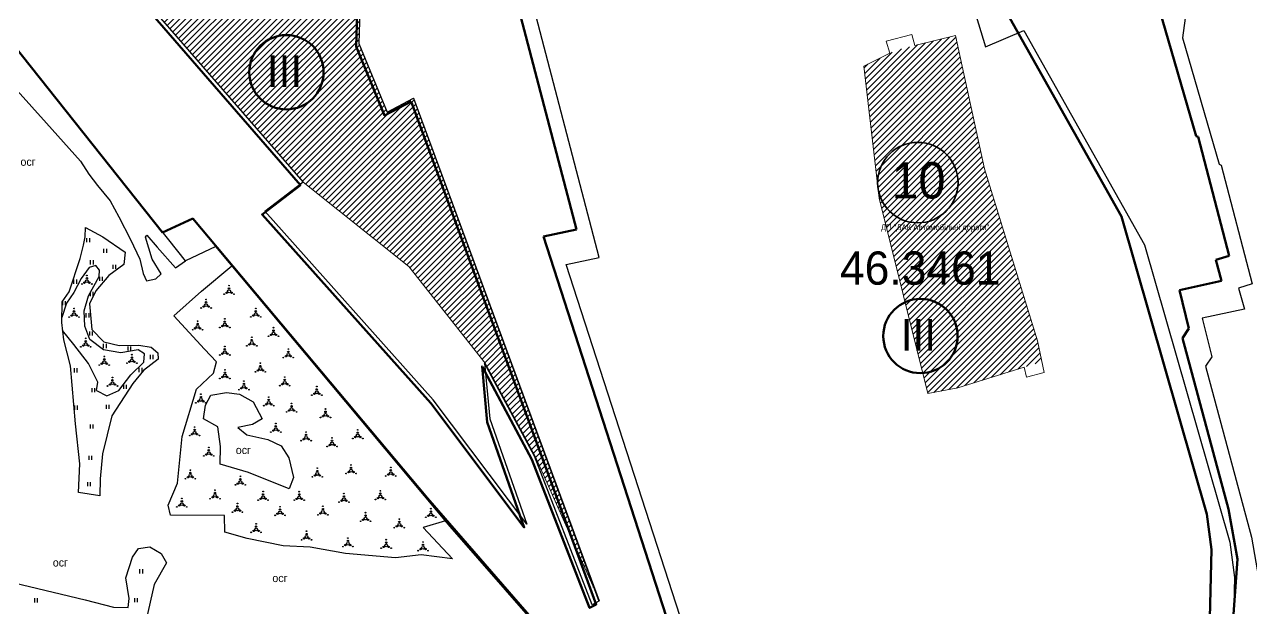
# Model space of a CAD drawing. Header units: millimetres. Extents: x 1378883 to 1389513, y 5662980 to 5673292.
# Drawn here: x 1382287 to 1383360, y 5670443 to 5670954 of the extents above; entities that cross this region are included whole.
import ezdxf
from ezdxf.enums import TextEntityAlignment as Align

# ---------------------------------------------------------------- set-up
doc = ezdxf.new("R2010")
doc.units = ezdxf.units.MM
doc.layers.add('_5Інше', color=252, linetype='Continuous', lineweight=25)
for name, color, linetype in [('N-raion', 1, 'Continuous'), ('zona', 3, 'Continuous'), ('вулиці', 7, 'Continuous'), ('ВулНазва', 7, 'Continuous'), ('КартаСкан', 252, 'Continuous'), ('район', 6, 'Continuous')]:
    doc.layers.add(name, color=color, linetype=linetype)
picture_1 = doc.add_image_def('image1.tif', size_in_pixel=(29607, 29619))
pattern_1 = [(45, (2.4066, 2.8008), (-2.6516504294, 2.6516504294), [])]

# ---------------------------------------------------------------- blocks, each defined once
blk = doc.blocks.new('ЛвЗд')
at = {"layer": '_5Інше', "color": 204, "linetype": 'Continuous'}
for points in [[(46109.104, 29050.417), (46209.178, 28714.395)], [(45611.424, 28599.763), (45377.783, 28872.141)], [(45870.241, 28532.02), (45787.274, 28857.509)], [(45665.464, 28846.785), (45660.884, 28720.675)], [(45508.069, 28531.465), (45312.736, 28780.179)], [(46383.96, 28738.523), (46381.621, 28721.157)], [(46209.178, 28714.395), (46242.84, 28728.604)], [(46242.84, 28728.604), (46347.136, 28540.541)], [(45660.884, 28720.675), (45685.238, 28660.255)], [(46381.621, 28721.157), (46412.887, 28610.476)], [(45685.238, 28660.255), (45708.504, 28672.408)], [(45708.504, 28672.408), (45868.103, 28231.566)], [(46412.887, 28610.476), (46414.803, 28609.783)], [(46414.803, 28609.783), (46441.206, 28505.677)], [(45577.712, 28574.268), (45611.424, 28599.763)], [(45724.25, 28408.421), (45577.712, 28574.268)], [(45534.699, 28543.638), (45508.069, 28531.465)], [(45738.481, 28297.739), (45534.699, 28543.638)], [(45841.304, 28526.063), (45870.241, 28532.02)], [(46347.136, 28540.541), (46420.436, 28279.844)], [(45968.277, 28125.852), (45841.304, 28526.063)], [(46441.206, 28505.677), (46429.405, 28502.023)], [(46429.405, 28502.023), (46434.361, 28483.708)], [(46434.361, 28483.708), (46397.397, 28475.858)], [(46397.397, 28475.858), (46405.606, 28442.188)], [(45812.474, 28358.651), (45769.354, 28440.2)], [(45769.354, 28440.2), (45773.564, 28391.515)], [(46405.606, 28442.188), (46399.952, 28433.939)], [(46399.952, 28433.939), (46439.312, 28284.151)], [(45805.483, 28299.255), (45724.25, 28408.421)], [(45773.564, 28391.515), (45805.483, 28299.255)], [(45862.094, 28228.453), (45812.474, 28358.651)], [(45882.635, 28130.472), (45738.481, 28297.739)], [(46420.436, 28279.844), (46424.243, 28248.984)], [(46439.312, 28284.151), (46446.822, 28240.345)], [(46424.243, 28248.984), (46422.382, 28189.147)], [(45868.103, 28231.566), (45862.094, 28228.453)]]:
    blk.add_lwpolyline(points, dxfattribs=at)

msp = doc.modelspace()

# ---------------------------------------------------------------- hatches: boundary and pattern name
at = {"layer": 'вулиці', "lineweight": -2}
h = msp.add_hatch(dxfattribs=at)
h.set_pattern_fill('ANSI31', color=12, scale=30, style=0)
h.set_pattern_definition(pattern_1)
h.paths.add_polyline_path([(1382583, 5671063.2), (1382599, 5671060.7), (1382601.1, 5671075), (1382601.1, 5671075.1), (1382584.9, 5671079.8), (1382600.6, 5671173.5), (1382543, 5671135.4), (1382522.5, 5671121.9), (1382468.9, 5671100.3), (1382355.8, 5671078.4), (1382295.5, 5671086.5), (1382425.3, 5670937), (1382530.7, 5670815.8), (1382623, 5670741.8), (1382689.7, 5670657.4), (1382733.4, 5670576.1), (1382785.6, 5670459), (1382627.1, 5670889), (1382603.9, 5670876.7), (1382579.2, 5670937)])
h.paths.add_polyline_path([(1382433.5, 5671011.3), (1382533.3, 5671011.3), (1382533.3, 5671018.9), (1382433.5, 5671018.9)], flags=24)
h = msp.add_hatch(dxfattribs=at)
h.set_pattern_fill('ANSI31', color=12, scale=30, style=0)
h.set_pattern_definition(pattern_1)
h.paths.add_polyline_path([(1383034.6, 5670801.7), (1383077.2, 5670630.7), (1383103.4, 5670635.8), (1383176.9, 5670658.7), (1383173, 5670676.8), (1383126.5, 5670827.3), (1383101.2, 5670943.8), (1383049.2, 5670931.1), (1383021.2, 5670917.1)])
h.paths.add_polyline_path([(1383014.5, 5670771.2), (1383152.4, 5670771.2), (1383152.4, 5670779.9), (1383014.5, 5670779.9)], flags=9)

# ---------------------------------------------------------------- linework, layer by layer
at = {"layer": 'N-raion', "color": 1, "lineweight": 35}
msp.add_circle((1383068.3, 5670815.3), 35.2, dxfattribs=at)
at = {"layer": 'zona', "color": 3, "lineweight": 60}
for centre in [(1382515.9, 5670911.8), (1383070.6, 5670681.1)]:
    msp.add_circle(centre, 32.5, dxfattribs=at)
at = {"layer": 'вулиці', "color": 7, "lineweight": -2}
for p, q in [((1382341.4, 5670763.1), (1382341.4, 5670766.7)), ((1382343.8, 5670763.1), (1382343.8, 5670766.7)), ((1382356.3, 5670753.8), (1382356.3, 5670757.4)), ((1382358.7, 5670753.8), (1382358.7, 5670757.4)), ((1382344.6, 5670743.8), (1382344.6, 5670747.4)), ((1382347, 5670743.8), (1382347, 5670747.4)), ((1382364.2, 5670739.8), (1382364.2, 5670743.4)), ((1382366.6, 5670739.8), (1382366.6, 5670743.4)), ((1382352.6, 5670729.4), (1382352.6, 5670733)), ((1382355, 5670729.4), (1382355, 5670733)), ((1382330, 5670726.8), (1382330, 5670730.4)), ((1382332.4, 5670726.8), (1382332.4, 5670730.4)), ((1382320.3, 5670708.1), (1382320.3, 5670711.7)), ((1382322.7, 5670708.1), (1382322.7, 5670711.7)), ((1382344.5, 5670716.1), (1382344.5, 5670719.7)), ((1382346.9, 5670716.1), (1382346.9, 5670719.7)), ((1382340.8, 5670697.4), (1382340.8, 5670701)), ((1382343.2, 5670697.4), (1382343.2, 5670701)), ((1382343.8, 5670681.5), (1382343.8, 5670685.1)), ((1382346.2, 5670681.5), (1382346.2, 5670685.1)), ((1382356, 5670670.6), (1382356, 5670674.2)), ((1382358.4, 5670670.6), (1382358.4, 5670674.2)), ((1382377.5, 5670668.4), (1382377.5, 5670672)), ((1382379.9, 5670668.4), (1382379.9, 5670672)), ((1382397, 5670661), (1382397, 5670664.6)), ((1382399.4, 5670661), (1382399.4, 5670664.6)), ((1382330.4, 5670649.3), (1382330.4, 5670652.9)), ((1382332.8, 5670649.3), (1382332.8, 5670652.9)), ((1382387.2, 5670649.6), (1382387.2, 5670653.2)), ((1382389.6, 5670649.6), (1382389.6, 5670653.2)), ((1382345.9, 5670632), (1382345.9, 5670635.6)), ((1382348.3, 5670632), (1382348.3, 5670635.6)), ((1382373.6, 5670634.8), (1382373.6, 5670638.4)), ((1382376, 5670634.8), (1382376, 5670638.4)), ((1382330.8, 5670616.6), (1382330.8, 5670620.2)), ((1382333.2, 5670616.6), (1382333.2, 5670620.2)), ((1382358.5, 5670617.4), (1382358.5, 5670621)), ((1382360.9, 5670617.4), (1382360.9, 5670621)), ((1382344.5, 5670600.2), (1382344.5, 5670603.8)), ((1382346.9, 5670600.2), (1382346.9, 5670603.8)), ((1382343.4, 5670572.8), (1382343.4, 5670576.4)), ((1382345.8, 5670572.8), (1382345.8, 5670576.4)), ((1382342.2, 5670549.8), (1382342.2, 5670553.4)), ((1382344.6, 5670549.8), (1382344.6, 5670553.4)), ((1382387.8, 5670473.5), (1382387.8, 5670477.1)), ((1382390.2, 5670473.5), (1382390.2, 5670477.1)), ((1382295.8, 5670448.1), (1382295.8, 5670451.7)), ((1382298.2, 5670448.1), (1382298.2, 5670451.7)), ((1382383.3, 5670448.2), (1382383.3, 5670451.8)), ((1382385.7, 5670448.2), (1382385.7, 5670451.8))]:
    msp.add_line(p, q, dxfattribs=at)
for points in [[(1382254.5, 5670924.6), (1382257.4, 5670920.8), (1382267.6, 5670910.2), (1382306.1, 5670867.4), (1382335.8, 5670834.1), (1382343, 5670822.8), (1382350.7, 5670812.8), (1382361.8, 5670799.2), (1382369.2, 5670785.4), (1382379.6, 5670765.5), (1382387.8, 5670748.3), (1382390.6, 5670735.7), (1382393.6, 5670729.3), (1382401.6, 5670731), (1382406.2, 5670735.5), (1382398.5, 5670748.4), (1382392.7, 5670767.7), (1382393.9, 5670769.2), (1382402.8, 5670758.8), (1382418.8, 5670740.8), (1382427.5, 5670746.9)], [(1382340.1, 5670776.1), (1382355.3, 5670767.8), (1382374.9, 5670754.4), (1382373.7, 5670743.6), (1382360.4, 5670733.9), (1382349.1, 5670720.5), (1382343.6, 5670709.3), (1382345.6, 5670686.9), (1382356.2, 5670676), (1382369.6, 5670672.8), (1382386.8, 5670673), (1382397.7, 5670671.4), (1382403.3, 5670666.5), (1382403.7, 5670660.9), (1382391, 5670651), (1382381.4, 5670639.5), (1382363.3, 5670611.4), (1382354.9, 5670578.1), (1382352.9, 5670556.2), (1382352.7, 5670541.2), (1382333.9, 5670544.3), (1382335.1, 5670569.2), (1382331.5, 5670604.4), (1382326.9, 5670655), (1382321.1, 5670677.7), (1382319.4, 5670692.9), (1382319.6, 5670711), (1382325.9, 5670719.7), (1382335.6, 5670749), (1382338.5, 5670760.6), (1382339.9, 5670767.8), (1382340.1, 5670776.1)], [(1382349.7, 5670633.4), (1382358.8, 5670628.7), (1382369.2, 5670633.4), (1382379.9, 5670647.1), (1382391.1, 5670658.3), (1382391.6, 5670665.4), (1382386.2, 5670668.9), (1382371.1, 5670666.5), (1382355.8, 5670668.9), (1382344, 5670678), (1382339.6, 5670689.7), (1382339.1, 5670703.2), (1382342.7, 5670716.2), (1382352.1, 5670733.3), (1382352.4, 5670738.8), (1382349.3, 5670742.9), (1382343.2, 5670740.9), (1382336.3, 5670731.5), (1382329.8, 5670719.1), (1382323.5, 5670709.8), (1382319.4, 5670697.2)], [(1382655.1, 5670519.5), (1382635.6, 5670513.5), (1382661.3, 5670486.1), (1382633.7, 5670489.7), (1382611.4, 5670487), (1382567.5, 5670490.8), (1382536.8, 5670496.4), (1382513.2, 5670497.6), (1382481.7, 5670504.1), (1382461.9, 5670509.7), (1382461.6, 5670524.2), (1382414.6, 5670524.5), (1382412.4, 5670533.3), (1382420.6, 5670552.4), (1382424.7, 5670593.1), (1382437.3, 5670634.6), (1382452.1, 5670648.7), (1382454.8, 5670658.4), (1382444.2, 5670669.6), (1382417.3, 5670698.9), (1382441.6, 5670720.2), (1382468.2, 5670742.4)], [(1382349.7, 5670633.4), (1382351, 5670640.7), (1382342.7, 5670657.2), (1382330, 5670673.8), (1382320.1, 5670686)], [(1382445.1, 5670620.5), (1382449.7, 5670629.5), (1382463.6, 5670631.7), (1382475, 5670630.3), (1382486.7, 5670623.5), (1382494.6, 5670608.8), (1382486.3, 5670603.8), (1382473.4, 5670601), (1382481.3, 5670594.7), (1382499.6, 5670590.7), (1382511.3, 5670585.1), (1382517.9, 5670574.7), (1382522, 5670557.3), (1382518.2, 5670547.6), (1382482.7, 5670561.6), (1382457.9, 5670569), (1382458.3, 5670584.4), (1382455.8, 5670601.7), (1382443.4, 5670608.7), (1382445.1, 5670620.5)], [(1382262.7, 5670468.7), (1382339.8, 5670450.4), (1382364.6, 5670443.9), (1382377.5, 5670443.6), (1382378.3, 5670451.6), (1382375.5, 5670469.5), (1382381.2, 5670487.8), (1382386.6, 5670495.2), (1382396.3, 5670496.6), (1382406.3, 5670490.9), (1382410.9, 5670482.7), (1382400.3, 5670463.8), (1382393.2, 5670433)]]:
    msp.add_lwpolyline(points, dxfattribs=at)
at = {"layer": 'вулиці', "color": 7}
for centre, radius in [((1382341.3, 5670731.6), 0.625), ((1382341.3, 5670734.1), 0.312), ((1382337, 5670726.6), 0.312), ((1382339.2, 5670727.8), 0.625), ((1382341.3, 5670729.1), 1.25), ((1382343.5, 5670727.8), 0.625), ((1382345.7, 5670726.6), 0.312), ((1382465.7, 5670720.2), 1.25), ((1382465.7, 5670722.7), 0.625), ((1382465.7, 5670725.2), 0.312), ((1382445.6, 5670708.1), 1.25), ((1382445.6, 5670710.6), 0.625), ((1382445.6, 5670713.1), 0.312), ((1382461.4, 5670717.7), 0.312), ((1382463.5, 5670718.9), 0.625), ((1382467.9, 5670718.9), 0.625), ((1382470, 5670717.7), 0.312), ((1382327.9, 5670699), 0.625), ((1382330.1, 5670700.2), 1.25), ((1382330.1, 5670702.7), 0.625), ((1382330.1, 5670705.2), 0.312), ((1382332.3, 5670699), 0.625), ((1382441.3, 5670705.6), 0.312), ((1382443.5, 5670706.9), 0.625), ((1382447.8, 5670706.9), 0.625), ((1382450, 5670705.6), 0.312), ((1382486.9, 5670699), 0.625), ((1382489.1, 5670700.3), 1.25), ((1382489.1, 5670702.8), 0.625), ((1382489.1, 5670705.3), 0.312), ((1382491.2, 5670699), 0.625), ((1382325.8, 5670697.7), 0.312), ((1382334.4, 5670697.7), 0.312), ((1382436, 5670687.8), 0.625), ((1382438.2, 5670689.1), 1.25), ((1382438.2, 5670691.6), 0.625), ((1382438.2, 5670694.1), 0.312), ((1382440.3, 5670687.8), 0.625), ((1382457.7, 5670688.6), 0.312), ((1382459.9, 5670689.8), 0.625), ((1382462, 5670691.1), 1.25), ((1382462, 5670693.6), 0.625), ((1382462, 5670696.1), 0.312), ((1382464.2, 5670689.8), 0.625), ((1382466.4, 5670688.6), 0.312), ((1382484.8, 5670697.8), 0.312), ((1382493.4, 5670697.8), 0.312), ((1382504.6, 5670688.4), 0.312), ((1382340.3, 5670676.6), 0.625), ((1382340.3, 5670679.1), 0.312), ((1382433.9, 5670686.6), 0.312), ((1382442.5, 5670686.6), 0.312), ((1382485.6, 5670677.5), 0.625), ((1382485.6, 5670680), 0.312), ((1382500.3, 5670680.9), 0.312), ((1382502.5, 5670682.1), 0.625), ((1382504.6, 5670683.4), 1.25), ((1382504.6, 5670685.9), 0.625), ((1382506.8, 5670682.1), 0.625), ((1382509, 5670680.9), 0.312), ((1382336, 5670671.6), 0.312), ((1382338.2, 5670672.8), 0.625), ((1382340.3, 5670674.1), 1.25), ((1382342.5, 5670672.8), 0.625), ((1382344.6, 5670671.6), 0.312), ((1382459.9, 5670665.7), 0.625), ((1382462, 5670667), 1.25), ((1382462, 5670669.5), 0.625), ((1382462, 5670672), 0.312), ((1382464.2, 5670665.7), 0.625), ((1382481.3, 5670672.5), 0.312), ((1382483.5, 5670673.7), 0.625), ((1382485.6, 5670675), 1.25), ((1382487.8, 5670673.7), 0.625), ((1382490, 5670672.5), 0.312), ((1382517.6, 5670667.2), 0.625), ((1382517.6, 5670669.7), 0.312), ((1382352.2, 5670655.7), 0.312), ((1382354.4, 5670656.9), 0.625), ((1382356.6, 5670658.2), 1.25), ((1382356.6, 5670660.7), 0.625), ((1382356.6, 5670663.2), 0.312), ((1382358.7, 5670656.9), 0.625), ((1382360.9, 5670655.7), 0.312), ((1382376.4, 5670657.3), 0.312), ((1382378.6, 5670658.6), 0.625), ((1382380.7, 5670659.8), 1.25), ((1382380.7, 5670662.3), 0.625), ((1382380.7, 5670664.8), 0.312), ((1382382.9, 5670658.6), 0.625), ((1382385.1, 5670657.3), 0.312), ((1382457.7, 5670664.5), 0.312), ((1382466.4, 5670664.5), 0.312), ((1382493.1, 5670657.3), 0.312), ((1382513.2, 5670662.2), 0.312), ((1382515.4, 5670663.4), 0.625), ((1382517.6, 5670664.7), 1.25), ((1382519.7, 5670663.4), 0.625), ((1382521.9, 5670662.2), 0.312), ((1382363.7, 5670644.9), 0.312), ((1382459.9, 5670645.2), 0.625), ((1382462.1, 5670646.5), 1.25), ((1382462.1, 5670649), 0.625), ((1382462.1, 5670651.5), 0.312), ((1382464.2, 5670645.2), 0.625), ((1382488.8, 5670649.8), 0.312), ((1382490.9, 5670651), 0.625), ((1382493.1, 5670652.3), 1.25), ((1382493.1, 5670654.8), 0.625), ((1382495.3, 5670651), 0.625), ((1382497.4, 5670649.8), 0.312), ((1382514.4, 5670645.2), 0.312), ((1382359.4, 5670637.4), 0.312), ((1382361.6, 5670638.7), 0.625), ((1382363.7, 5670639.9), 1.25), ((1382363.7, 5670642.4), 0.625), ((1382365.9, 5670638.7), 0.625), ((1382368.1, 5670637.4), 0.312), ((1382457.7, 5670644), 0.312), ((1382466.4, 5670644), 0.312), ((1382474.4, 5670634.2), 0.312), ((1382476.6, 5670635.4), 0.625), ((1382478.7, 5670636.7), 1.25), ((1382478.7, 5670639.2), 0.625), ((1382478.7, 5670641.7), 0.312), ((1382480.9, 5670635.4), 0.625), ((1382483.1, 5670634.2), 0.312), ((1382510.1, 5670637.7), 0.312), ((1382512.2, 5670639), 0.625), ((1382514.4, 5670640.2), 1.25), ((1382514.4, 5670642.7), 0.625), ((1382516.6, 5670639), 0.625), ((1382518.7, 5670637.7), 0.312), ((1382542.5, 5670634.4), 0.625), ((1382542.5, 5670636.9), 0.312), ((1382438.9, 5670624), 0.625), ((1382441.1, 5670625.2), 1.25), ((1382441.1, 5670627.7), 0.625), ((1382441.1, 5670630.2), 0.312), ((1382443.2, 5670624), 0.625), ((1382500.4, 5670622.7), 1.25), ((1382500.4, 5670625.2), 0.625), ((1382500.4, 5670627.7), 0.312), ((1382538.2, 5670629.4), 0.312), ((1382540.4, 5670630.6), 0.625), ((1382542.5, 5670631.9), 1.25), ((1382544.7, 5670630.6), 0.625), ((1382546.9, 5670629.4), 0.312), ((1382436.7, 5670622.7), 0.312), ((1382445.4, 5670622.7), 0.312), ((1382496.1, 5670620.2), 0.312), ((1382498.3, 5670621.4), 0.625), ((1382502.6, 5670621.4), 0.625), ((1382504.8, 5670620.2), 0.312), ((1382516.1, 5670614.7), 0.312), ((1382518.3, 5670615.9), 0.625), ((1382520.4, 5670617.2), 1.25), ((1382520.4, 5670619.7), 0.625), ((1382520.4, 5670622.2), 0.312), ((1382522.6, 5670615.9), 0.625), ((1382524.8, 5670614.7), 0.312), ((1382550.1, 5670612.3), 1.25), ((1382550.1, 5670614.8), 0.625), ((1382550.1, 5670617.3), 0.312), ((1382506.6, 5670602.1), 0.625), ((1382506.6, 5670604.6), 0.312), ((1382545.7, 5670609.8), 0.312), ((1382547.9, 5670611), 0.625), ((1382552.2, 5670611), 0.625), ((1382554.4, 5670609.8), 0.312), ((1382431.3, 5670594), 0.312), ((1382433.4, 5670595.2), 0.625), ((1382435.6, 5670596.5), 1.25), ((1382435.6, 5670599), 0.625), ((1382435.6, 5670601.5), 0.312), ((1382437.8, 5670595.2), 0.625), ((1382439.9, 5670594), 0.312), ((1382502.3, 5670597.1), 0.312), ((1382504.5, 5670598.4), 0.625), ((1382506.6, 5670599.6), 1.25), ((1382508.8, 5670598.4), 0.625), ((1382511, 5670597.1), 0.312), ((1382531, 5670590.8), 0.625), ((1382533.1, 5670592.1), 1.25), ((1382533.1, 5670594.6), 0.625), ((1382533.1, 5670597.1), 0.312), ((1382535.3, 5670590.8), 0.625), ((1382555.8, 5670592), 0.312), ((1382574, 5670591.5), 0.312), ((1382576.2, 5670592.8), 0.625), ((1382578.3, 5670594), 1.25), ((1382578.3, 5670596.5), 0.625), ((1382578.3, 5670599), 0.312), ((1382580.5, 5670592.8), 0.625), ((1382582.7, 5670591.5), 0.312), ((1382448, 5670581.2), 0.625), ((1382448, 5670583.7), 0.312), ((1382528.8, 5670589.6), 0.312), ((1382537.5, 5670589.6), 0.312), ((1382551.5, 5670584.5), 0.312), ((1382553.7, 5670585.7), 0.625), ((1382555.8, 5670587), 1.25), ((1382555.8, 5670589.5), 0.625), ((1382558, 5670585.7), 0.625), ((1382560.2, 5670584.5), 0.312), ((1382443.6, 5670576.2), 0.312), ((1382445.8, 5670577.4), 0.625), ((1382448, 5670578.7), 1.25), ((1382450.1, 5670577.4), 0.625), ((1382452.3, 5670576.2), 0.312), ((1382431.9, 5670558.8), 1.25), ((1382431.9, 5670561.3), 0.625), ((1382431.9, 5670563.8), 0.312), ((1382540.8, 5670559.2), 0.625), ((1382542.9, 5670560.5), 1.25), ((1382542.9, 5670563), 0.625), ((1382542.9, 5670565.5), 0.312), ((1382545.1, 5670559.2), 0.625), ((1382568.1, 5670560.8), 0.312), ((1382570.3, 5670562.1), 0.625), ((1382572.4, 5670563.3), 1.25), ((1382572.4, 5670565.8), 0.625), ((1382572.4, 5670568.3), 0.312), ((1382574.6, 5670562.1), 0.625), ((1382576.8, 5670560.8), 0.312), ((1382602.8, 5670558.7), 0.312), ((1382605, 5670560), 0.625), ((1382607.2, 5670561.2), 1.25), ((1382607.2, 5670563.7), 0.625), ((1382607.2, 5670566.2), 0.312), ((1382609.3, 5670560), 0.625), ((1382611.5, 5670558.7), 0.312), ((1382427.5, 5670556.3), 0.312), ((1382429.7, 5670557.6), 0.625), ((1382434, 5670557.6), 0.625), ((1382436.2, 5670556.3), 0.312), ((1382471.3, 5670550.9), 0.312), ((1382473.4, 5670552.1), 0.625), ((1382475.6, 5670553.4), 1.25), ((1382475.6, 5670555.9), 0.625), ((1382475.6, 5670558.4), 0.312), ((1382477.7, 5670552.1), 0.625), ((1382479.9, 5670550.9), 0.312), ((1382538.6, 5670558), 0.312), ((1382547.3, 5670558), 0.312), ((1382424.4, 5670539.1), 0.312), ((1382449.1, 5670538.8), 0.312), ((1382451.3, 5670540.1), 0.625), ((1382453.4, 5670541.3), 1.25), ((1382453.4, 5670543.8), 0.625), ((1382453.4, 5670546.3), 0.312), ((1382455.6, 5670540.1), 0.625), ((1382457.8, 5670538.8), 0.312), ((1382491.2, 5670537.6), 0.312), ((1382493.3, 5670538.8), 0.625), ((1382495.5, 5670540.1), 1.25), ((1382495.5, 5670542.6), 0.625), ((1382495.5, 5670545.1), 0.312), ((1382497.7, 5670538.8), 0.625), ((1382499.8, 5670537.6), 0.312), ((1382522.8, 5670537.5), 0.312), ((1382524.9, 5670538.7), 0.625), ((1382527.1, 5670540), 1.25), ((1382527.1, 5670542.5), 0.625), ((1382527.1, 5670545), 0.312), ((1382529.3, 5670538.7), 0.625), ((1382531.4, 5670537.5), 0.312), ((1382564.1, 5670537.1), 0.625), ((1382566.2, 5670538.3), 1.25), ((1382566.2, 5670540.8), 0.625), ((1382566.2, 5670543.3), 0.312), ((1382568.4, 5670537.1), 0.625), ((1382593.8, 5670538.2), 0.312), ((1382595.9, 5670539.4), 0.625), ((1382598.1, 5670540.7), 1.25), ((1382598.1, 5670543.2), 0.625), ((1382598.1, 5670545.7), 0.312), ((1382600.3, 5670539.4), 0.625), ((1382602.4, 5670538.2), 0.312), ((1382420.1, 5670531.6), 0.312), ((1382422.2, 5670532.9), 0.625), ((1382424.4, 5670534.1), 1.25), ((1382424.4, 5670536.6), 0.625), ((1382426.6, 5670532.9), 0.625), ((1382428.7, 5670531.6), 0.312), ((1382468.8, 5670527.1), 0.312), ((1382470.9, 5670528.4), 0.625), ((1382473.1, 5670529.6), 1.25), ((1382473.1, 5670532.1), 0.625), ((1382473.1, 5670534.6), 0.312), ((1382475.3, 5670528.4), 0.625), ((1382477.4, 5670527.1), 0.312), ((1382510.3, 5670526.8), 1.25), ((1382510.3, 5670529.3), 0.625), ((1382510.3, 5670531.8), 0.312), ((1382547.8, 5670527.2), 1.25), ((1382547.8, 5670529.7), 0.625), ((1382547.8, 5670532.2), 0.312), ((1382561.9, 5670535.8), 0.312), ((1382570.6, 5670535.8), 0.312), ((1382585.1, 5670526.6), 0.312), ((1382642.3, 5670527.6), 0.625), ((1382642.3, 5670530.1), 0.312), ((1382489.4, 5670516.9), 0.312), ((1382506, 5670524.3), 0.312), ((1382508.1, 5670525.6), 0.625), ((1382512.5, 5670525.6), 0.625), ((1382514.6, 5670524.3), 0.312), ((1382543.5, 5670524.7), 0.312), ((1382545.7, 5670525.9), 0.625), ((1382550, 5670525.9), 0.625), ((1382552.2, 5670524.7), 0.312), ((1382580.8, 5670519.1), 0.312), ((1382582.9, 5670520.3), 0.625), ((1382585.1, 5670521.6), 1.25), ((1382585.1, 5670524.1), 0.625), ((1382587.3, 5670520.3), 0.625), ((1382589.4, 5670519.1), 0.312), ((1382614.7, 5670516), 1.25), ((1382614.7, 5670518.5), 0.625), ((1382614.7, 5670521), 0.312), ((1382637.9, 5670522.6), 0.312), ((1382640.1, 5670523.9), 0.625), ((1382642.3, 5670525.1), 1.25), ((1382644.4, 5670523.9), 0.625), ((1382646.6, 5670522.6), 0.312), ((1382485.1, 5670509.4), 0.312), ((1382487.2, 5670510.7), 0.625), ((1382489.4, 5670511.9), 1.25), ((1382489.4, 5670514.4), 0.625), ((1382491.6, 5670510.7), 0.625), ((1382493.7, 5670509.4), 0.312), ((1382533.5, 5670505.4), 1.25), ((1382533.5, 5670507.9), 0.625), ((1382533.5, 5670510.4), 0.312), ((1382610.3, 5670513.5), 0.312), ((1382612.5, 5670514.8), 0.625), ((1382616.8, 5670514.8), 0.625), ((1382619, 5670513.5), 0.312), ((1382529.2, 5670502.9), 0.312), ((1382531.4, 5670504.1), 0.625), ((1382535.7, 5670504.1), 0.625), ((1382537.9, 5670502.9), 0.312), ((1382565.4, 5670496.9), 0.312), ((1382567.5, 5670498.2), 0.625), ((1382569.7, 5670499.4), 1.25), ((1382569.7, 5670501.9), 0.625), ((1382569.7, 5670504.4), 0.312), ((1382571.8, 5670498.2), 0.625), ((1382574, 5670496.9), 0.312), ((1382598.8, 5670495.5), 0.312), ((1382601, 5670496.7), 0.625), ((1382603.2, 5670498), 1.25), ((1382603.2, 5670500.5), 0.625), ((1382603.2, 5670503), 0.312), ((1382605.3, 5670496.7), 0.625), ((1382607.5, 5670495.5), 0.312), ((1382633.3, 5670494.7), 0.625), ((1382635.4, 5670495.9), 1.25), ((1382635.4, 5670498.4), 0.625), ((1382635.4, 5670500.9), 0.312), ((1382637.6, 5670494.7), 0.625), ((1382631.1, 5670493.4), 0.312), ((1382639.7, 5670493.4), 0.312)]:
    msp.add_circle(centre, radius, dxfattribs=at)
at = {"layer": 'ВулНазва', "color": 7, "lineweight": 9}
for points in [[(1382295.2, 5671086.5), (1382355.8, 5671078.4), (1382468.9, 5671100.3), (1382522.5, 5671121.9), (1382600.6, 5671173.6), (1382584.9, 5671079.8), (1382601.1, 5671075.1), (1382599, 5671060.7), (1382583, 5671063.2), (1382579.3, 5670937), (1382604.1, 5670876.8), (1382627.3, 5670889.1), (1382789.9, 5670449.4), (1382733.4, 5670576.1), (1382689.7, 5670657.4), (1382623, 5670741.8), (1382530.7, 5670815.8), (1382295.2, 5671086.5)], [(1383173, 5670676.8), (1383178.9, 5670649.2), (1383163.3, 5670645), (1383161.3, 5670653.9), (1383103.4, 5670635.8), (1383077.2, 5670630.7), (1383034.6, 5670801.7), (1383021.2, 5670917.1), (1383043.8, 5670928.4), (1383040.5, 5670939.1), (1383063, 5670944.7), (1383065.8, 5670935.2), (1383101.2, 5670943.8), (1383126.5, 5670827.3), (1383173, 5670676.8)]]:
    msp.add_lwpolyline(points, close=True, dxfattribs=at)
at = {"layer": 'район', "color": 6, "lineweight": 100}
for p, q in [((1382769.6, 5670774.3), (1382684.7, 5671099.3)), ((1382210.6, 5671019.2), (1382407.4, 5670771.6)), ((1383141, 5670973.1), (1383246.4, 5670785.6)), ((1383311.8, 5670855.9), (1383279.8, 5670966.4)), ((1383313.7, 5670855.3), (1383311.8, 5670855.9)), ((1383340.7, 5670751.3), (1383313.7, 5670855.3)), ((1383246.4, 5670785.6), (1383321.2, 5670525.4)), ((1382407.4, 5670771.6), (1382434, 5670783.9)), ((1382434, 5670783.9), (1382639.2, 5670539.2)), ((1382740.7, 5670768.2), (1382769.6, 5670774.3)), ((1382860.7, 5670397.6), (1382740.7, 5670768.2)), ((1383328.9, 5670747.6), (1383340.7, 5670751.3)), ((1383334, 5670729.3), (1383328.9, 5670747.6)), ((1383297.1, 5670721.2), (1383334, 5670729.3)), ((1383305.5, 5670687.6), (1383297.1, 5670721.2)), ((1383299.9, 5670679.3), (1383305.5, 5670687.6)), ((1383340.1, 5670529.8), (1383299.9, 5670679.3)), ((1382639.2, 5670539.2), (1382760.7, 5670400)), ((1383347.9, 5670486), (1383340.1, 5670529.8)), ((1383321.2, 5670525.4), (1383325.2, 5670494.5)), ((1383325.2, 5670494.5), (1383323.7, 5670434.7)), ((1383344.5, 5670437.7), (1383347.9, 5670486))]:
    msp.add_line(p, q, dxfattribs=at)
msp.add_lwpolyline([(1382624.9, 5670886.3), (1382601.7, 5670874), (1382577, 5670934.3), (1382580.8, 5671060.4), (1382596.8, 5671058), (1382598.9, 5671072.3), (1382582.7, 5671077), (1382598.5, 5671170.8), (1382520.3, 5671119.2), (1382466.7, 5671097.7), (1382353.6, 5671075.9), (1382293, 5671084.1), (1382528.2, 5670813.1), (1382494.6, 5670787.4), (1382642.2, 5670622.4), (1382724, 5670513.7), (1382691.6, 5670605.8), (1382687.1, 5670654.5), (1382730.7, 5670573.2), (1382781.1, 5670443.3), (1382787, 5670446.4)], close=True, dxfattribs=at)

# ---------------------------------------------------------------- block references
at = {"layer": 'ВулНазва', "color": 7, "lineweight": 9, "rotation": 0.3369352804470327}
msp.add_blockref('ЛвЗд', (1337088, 5641948.4), dxfattribs=at)

# ---------------------------------------------------------------- texts
at = {"layer": 'N-raion', "color": 1, "lineweight": 35}
msp.add_text('10', height=31.73, dxfattribs=at).set_placement((1383045.3, 5670801.4))
msp.add_text('46.3461', height=29.05, dxfattribs=at).set_placement((1383070.4, 5670726), align=Align.CENTER)
at = {"layer": 'zona', "color": 3, "lineweight": 60}
for p in [(1382498.8, 5670899), (1383053.4, 5670668.3)]:
    msp.add_text('ІІІ', height=27.66, dxfattribs=at).set_placement(p)
at = {"layer": 'вулиці', "color": 7, "lineweight": -2}
for p in [(1382283.2, 5670830), (1382471.6, 5670577.9), (1382311.5, 5670479.5), (1382503.6, 5670465.9)]:
    msp.add_text('осг', height=7, dxfattribs=at).set_placement(p)
at = {"layer": 'ВулНазва', "color": 7, "lineweight": 9}
msp.add_text('ДП "ДАК Автомобільні дороги"', height=5, dxfattribs=at).set_placement((1383083.4, 5670775.6), align=Align.MIDDLE)

# ---------------------------------------------------------------- pictures from other files: only their frames are drawn
at = {"layer": 'КартаСкан'}
image = msp.add_image(picture_1, insert=(1378952, 5663192.3), size_in_units=(10026.9, 10031), rotation=0.39543, dxfattribs=at)
image.dxf.flags = 15

doc.saveas('drawing.dxf')
